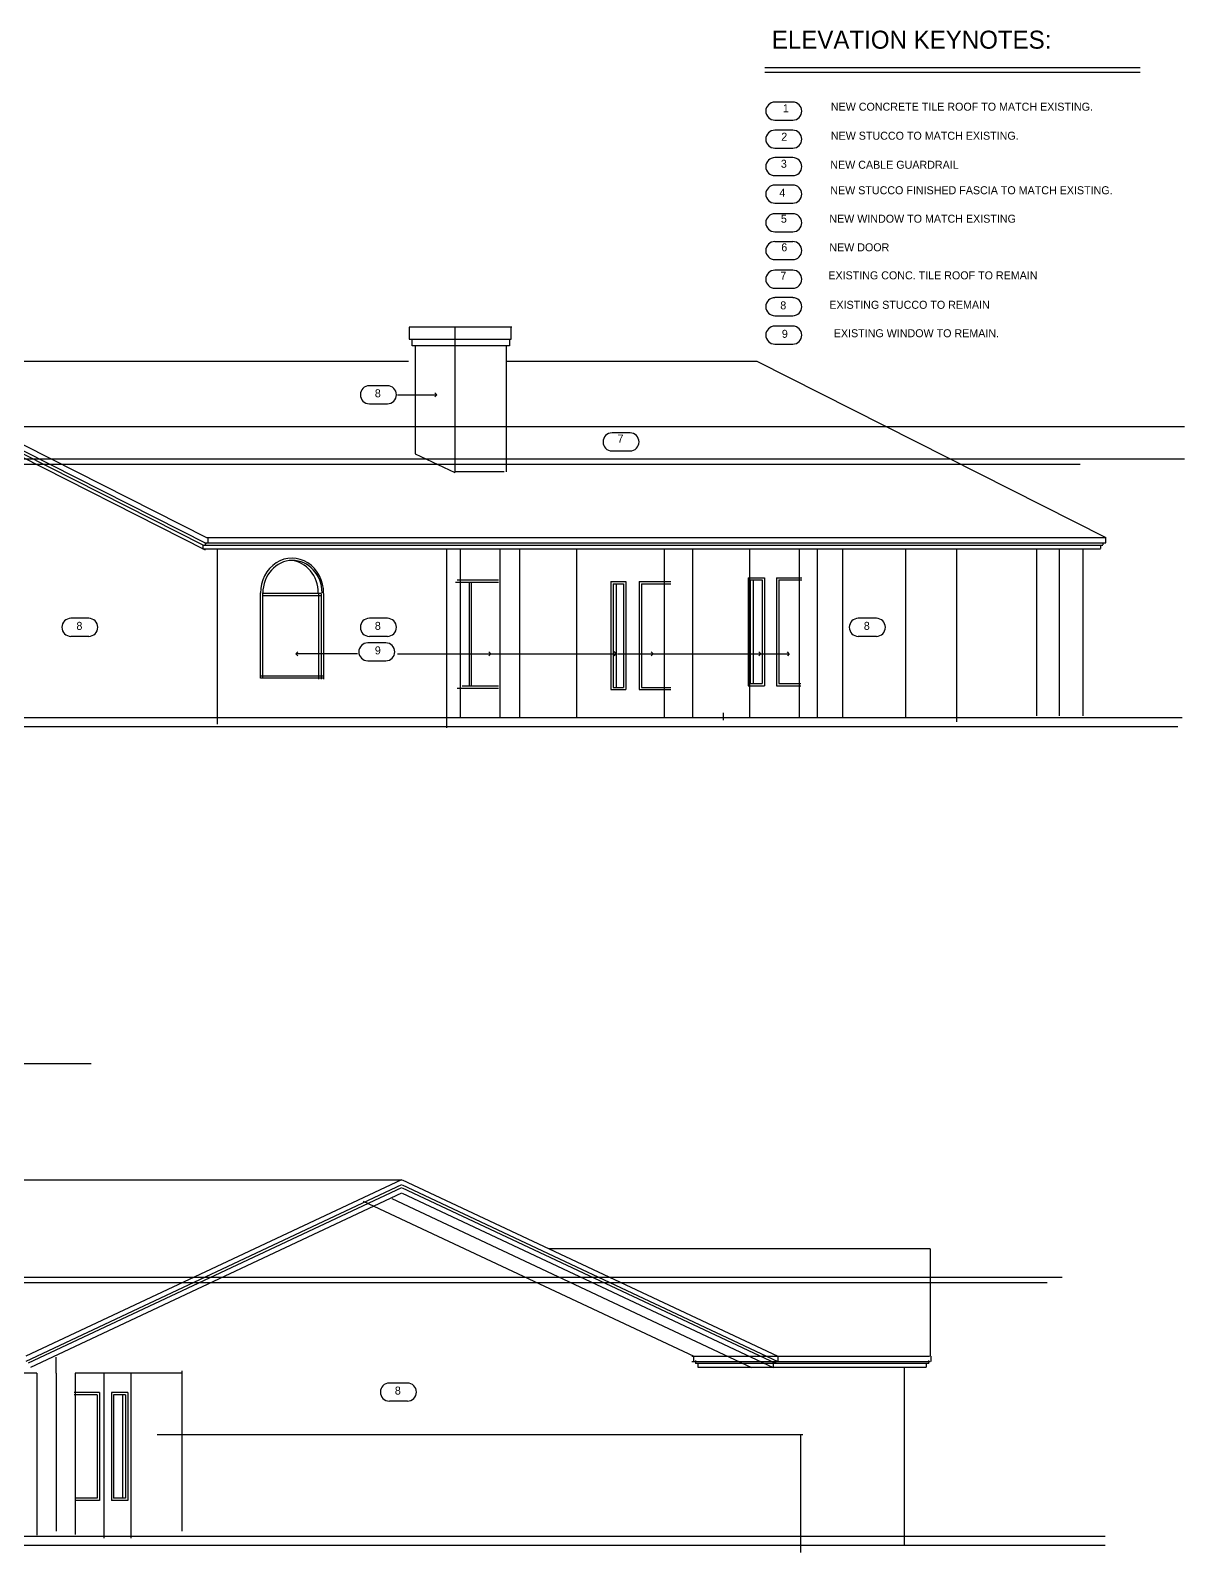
# Model space of a CAD drawing. Extents: x -92740 to -63661, y -15771 to -4391.
# Drawn here: x -83647 to -82828, y -13855 to -12774 of the extents above; entities that cross this region are included whole.
import ezdxf
from ezdxf.enums import TextEntityAlignment as Align

# ---------------------------------------------------------------- set-up
doc = ezdxf.new("R2010")
doc.units = 0
doc.header["$MEASUREMENT"] = 0
doc.layers.add('B1NOTES', color=2, linetype='Continuous')
doc.layers.add('ELEVATIONS', color=7, linetype='Continuous')
doc.styles.add('DCADTXTSTYLE1', font='AVG_TP')

msp = doc.modelspace()

# ---------------------------------------------------------------- linework, layer by layer
at = {"layer": 'B1NOTES', "color": 1, "linetype": 'Continuous', "ltscale": 8.52}
for p, q in [((-83126, -12800.5), (-82859.4, -12800.5)), ((-83126, -12803.7), (-82859.4, -12803.7))]:
    msp.add_line(p, q, dxfattribs=at)
at = {"layer": 'B1NOTES', "color": 1, "linetype": 'Continuous', "ltscale": 12.78}
for p, q in [((-83106.1, -12825), (-83118.9, -12825)), ((-83099.7, -12831.4), (-83099.7, -12831.4)), ((-83118.9, -12837.8), (-83106.1, -12837.8)), ((-83106.1, -12844.9), (-83118.9, -12844.9)), ((-83099.7, -12851.3), (-83099.7, -12851.3)), ((-83118.9, -12857.7), (-83106.1, -12857.7)), ((-83106.1, -12864.4), (-83118.9, -12864.4)), ((-83118.9, -12877.2), (-83106.1, -12877.2)), ((-83099.7, -12870.8), (-83099.7, -12870.8)), ((-83106.1, -12883.9), (-83118.9, -12883.9)), ((-83118.9, -12896.7), (-83106.1, -12896.7)), ((-83099.7, -12890.3), (-83099.7, -12890.3)), ((-83106.1, -12904.2), (-83118.9, -12904.2)), ((-83099.7, -12910.6), (-83099.7, -12910.6)), ((-83118.9, -12917), (-83106.1, -12917)), ((-83106.1, -12924.1), (-83118.9, -12924.1)), ((-83099.7, -12930.4), (-83099.7, -12930.4)), ((-83118.9, -12936.8), (-83106.1, -12936.8)), ((-83106.1, -12944.3), (-83118.9, -12944.3)), ((-83099.7, -12950.7), (-83099.7, -12950.7)), ((-83118.9, -12957.1), (-83106.1, -12957.1)), ((-83106.1, -12963.8), (-83118.9, -12963.8)), ((-83099.7, -12970.2), (-83099.7, -12970.2)), ((-83118.9, -12976.6), (-83106.1, -12976.6)), ((-83106.1, -12984), (-83118.9, -12984)), ((-83118.9, -12996.8), (-83106.1, -12996.8)), ((-83099.7, -12990.4), (-83099.7, -12990.4)), ((-83394, -13026.3), (-83406.8, -13026.3)), ((-83406.8, -13039.1), (-83394, -13039.1)), ((-83387.6, -13032.7), (-83387.6, -13032.7)), ((-83221.7, -13059.8), (-83234.5, -13059.8)), ((-83234.5, -13072.6), (-83221.7, -13072.6)), ((-83215.3, -13066.2), (-83215.3, -13066.2)), ((-83606, -13191.4), (-83618.7, -13191.4)), ((-83394, -13191.4), (-83406.8, -13191.4)), ((-83046.8, -13191.4), (-83059.6, -13191.4)), ((-83599.6, -13197.8), (-83599.6, -13197.8)), ((-83387.6, -13197.8), (-83387.6, -13197.8)), ((-83040.4, -13197.8), (-83040.4, -13197.8)), ((-83618.7, -13204.1), (-83606, -13204.1)), ((-83395.1, -13208.8), (-83407.9, -13208.8)), ((-83406.8, -13204.1), (-83394, -13204.1)), ((-83059.6, -13204.1), (-83046.8, -13204.1)), ((-83407.9, -13221.5), (-83395.1, -13221.5)), ((-83388.7, -13215.2), (-83388.7, -13215.2)), ((-83379.8, -13734.2), (-83392.6, -13734.2)), ((-83373.4, -13740.6), (-83373.4, -13740.6)), ((-83392.6, -13746.9), (-83379.8, -13746.9))]:
    msp.add_line(p, q, dxfattribs=at)
for centre, start, end in [((-83118.9, -12831.4), 90, 180), ((-83118.9, -12831.4), 180, 270), ((-83106.1, -12831.4), 0, 90), ((-83106.1, -12831.4), 270, 360), ((-83118.9, -12851.3), 90, 180), ((-83106.1, -12851.3), 0, 90), ((-83118.9, -12851.3), 180, 270), ((-83106.1, -12851.3), 270, 360), ((-83118.9, -12870.8), 90, 180), ((-83106.1, -12870.8), 0, 90), ((-83118.9, -12870.8), 180, 270), ((-83106.1, -12870.8), 270, 360), ((-83118.9, -12890.3), 90, 180), ((-83106.1, -12890.3), 0, 90), ((-83118.9, -12890.3), 180, 270), ((-83106.1, -12890.3), 270, 360), ((-83118.9, -12910.6), 90, 180), ((-83118.9, -12910.6), 180, 270), ((-83106.1, -12910.6), 0, 90), ((-83106.1, -12910.6), 270, 360), ((-83118.9, -12930.4), 90, 180), ((-83118.9, -12930.4), 180, 270), ((-83106.1, -12930.4), 0, 90), ((-83106.1, -12930.4), 270, 360), ((-83118.9, -12950.7), 90, 180), ((-83118.9, -12950.7), 180, 270), ((-83106.1, -12950.7), 0, 90), ((-83106.1, -12950.7), 270, 360), ((-83118.9, -12970.2), 90, 180), ((-83106.1, -12970.2), 0, 90), ((-83118.9, -12970.2), 180, 270), ((-83106.1, -12970.2), 270, 360), ((-83118.9, -12990.4), 90, 180), ((-83106.1, -12990.4), 0, 90), ((-83118.9, -12990.4), 180, 270), ((-83106.1, -12990.4), 270, 360), ((-83406.8, -13032.7), 90, 180), ((-83394, -13032.7), 0, 90), ((-83406.8, -13032.7), 180, 270), ((-83394, -13032.7), 270, 360), ((-83234.5, -13066.2), 90, 180), ((-83221.7, -13066.2), 0, 90), ((-83234.5, -13066.2), 180, 270), ((-83221.7, -13066.2), 270, 360), ((-83618.7, -13197.8), 90, 180), ((-83606, -13197.8), 0, 90), ((-83406.8, -13197.8), 90, 180), ((-83394, -13197.8), 0, 90), ((-83059.6, -13197.8), 90, 180), ((-83046.8, -13197.8), 0, 90), ((-83618.7, -13197.8), 180, 270), ((-83606, -13197.8), 270, 360), ((-83406.8, -13197.8), 180, 270), ((-83394, -13197.8), 270, 360), ((-83059.6, -13197.8), 180, 270), ((-83046.8, -13197.8), 270, 360), ((-83407.9, -13215.2), 90, 180), ((-83395.1, -13215.2), 0, 90), ((-83407.9, -13215.2), 180, 270), ((-83395.1, -13215.2), 270, 360), ((-83392.6, -13740.6), 90, 180), ((-83392.6, -13740.6), 180, 270), ((-83379.8, -13740.6), 0, 90), ((-83379.8, -13740.6), 270, 360)]:
    msp.add_arc(centre, 6.39, start, end, dxfattribs=at)
at = {"layer": 'ELEVATIONS', "color": 8, "linetype": 'Continuous', "ltscale": 12.78}
for p, q in [((-83305.6, -12984.8), (-83378.6, -12984.8)), ((-83378.6, -12984.8), (-83378.6, -12993.3)), ((-83346, -12984.8), (-83346, -13088)), ((-83306.2, -12993.3), (-83306.2, -12984.8)), ((-83378.6, -12993.3), (-83306.2, -12993.3)), ((-83376.5, -12998.1), (-83376.5, -12993.3)), ((-83307.2, -12993.3), (-83307.2, -12998.1)), ((-83307.2, -12998.1), (-83376.5, -12998.1)), ((-83374.3, -12998.1), (-83374.3, -13074.6)), ((-83309.6, -12998.1), (-83309.6, -13087.5)), ((-83692.5, -13008.9), (-83379.1, -13008.9)), ((-83309.9, -13008.9), (-83131.6, -13008.9)), ((-83131.6, -13008.9), (-82883.9, -13134.1)), ((-83692.5, -13048.1), (-83522.4, -13134.1)), ((-83692.5, -13052.4), (-83522.4, -13138.4)), ((-83692.5, -13057.2), (-83523.3, -13142.7)), ((-83691.4, -13055.1), (-83525, -13139.2)), ((-83374.3, -13074.6), (-83346.1, -13087.9)), ((-83311, -13087.5), (-83346.1, -13087.5)), ((-83523.4, -13137.6), (-83523.4, -13139.2)), ((-83522.4, -13134.1), (-82883.9, -13134.1)), ((-83521.6, -13134), (-83521.6, -13137.8)), ((-82886, -13137.6), (-82886, -13139.2)), ((-82884.2, -13134), (-82884.2, -13137.8)), ((-83525, -13139.2), (-83525, -13141.8)), ((-83525, -13139.4), (-82895.3, -13139.4)), ((-83525, -13142), (-82895.3, -13142)), ((-83523.4, -13137.8), (-82895.3, -13137.8)), ((-83514.9, -13142), (-83514.9, -13266.5)), ((-83352.1, -13142), (-83352.1, -13269.1)), ((-83342.4, -13142), (-83342.4, -13261.7)), ((-83314.2, -13142), (-83314.2, -13261.7)), ((-83300.3, -13142), (-83300.3, -13261.7)), ((-83259.8, -13142), (-83259.8, -13261.7)), ((-83197.5, -13142), (-83197.5, -13261.7)), ((-83177.3, -13142), (-83177.3, -13261.7)), ((-83136.8, -13142), (-83136.8, -13261.7)), ((-83101.7, -13142), (-83101.7, -13261.7)), ((-83088.9, -13142), (-83088.9, -13261.7)), ((-83070.8, -13142), (-83070.8, -13261.7)), ((-83026.1, -13142), (-83026.1, -13261.7)), ((-82989.8, -13142), (-82989.8, -13264.9)), ((-82933.1, -13142), (-82933.1, -13260.6)), ((-82917.1, -13142), (-82917.1, -13260.6)), ((-82900.1, -13142), (-82900.1, -13260.6)), ((-82895.3, -13137.8), (-82883.9, -13137.8)), ((-82895.3, -13139.4), (-82886, -13139.4)), ((-82895.3, -13142), (-82887.6, -13142)), ((-82887.6, -13139.2), (-82887.6, -13141.8)), ((-83345.6, -13165.8), (-83315.1, -13165.8)), ((-83344.5, -13164.2), (-83315.1, -13164.2)), ((-83336, -13165.8), (-83336, -13239.3)), ((-83334.4, -13165.8), (-83334.4, -13239.3)), ((-83235.3, -13165.3), (-83224.7, -13165.3)), ((-83235.3, -13165.3), (-83235.3, -13242)), ((-83233.7, -13166.9), (-83226.3, -13166.9)), ((-83233.7, -13166.9), (-83233.7, -13240.4)), ((-83231.6, -13166.9), (-83231.6, -13240.4)), ((-83226.3, -13166.9), (-83226.3, -13240.4)), ((-83224.7, -13165.3), (-83224.7, -13242)), ((-83215.1, -13165.3), (-83192.7, -13165.3)), ((-83215.1, -13165.3), (-83215.1, -13242)), ((-83213.5, -13166.9), (-83192.7, -13166.9)), ((-83213.5, -13166.9), (-83213.5, -13240.4)), ((-83177.3, -13165.3), (-83177.3, -13240.4)), ((-83137.9, -13162.6), (-83126.2, -13162.6)), ((-83137.9, -13162.6), (-83137.9, -13239.3)), ((-83136.3, -13164.2), (-83127.8, -13164.2)), ((-83136.3, -13164.2), (-83136.3, -13237.7)), ((-83134.2, -13164.2), (-83134.2, -13237.7)), ((-83127.8, -13164.2), (-83127.8, -13237.7)), ((-83126.2, -13162.6), (-83126.2, -13239.3)), ((-83117.7, -13162.6), (-83099.8, -13162.6)), ((-83117.7, -13162.6), (-83117.7, -13239.3)), ((-83116.1, -13164.2), (-83099.8, -13164.2)), ((-83116.1, -13164.2), (-83116.1, -13237.7)), ((-83484, -13234), (-83484, -13173.3)), ((-83482.4, -13234), (-83482.4, -13173.3)), ((-83440.9, -13173.8), (-83482.4, -13173.8)), ((-83440.9, -13175.4), (-83482.4, -13175.4)), ((-83443, -13173.8), (-83443, -13234.5)), ((-83440.9, -13173.8), (-83440.9, -13234.5)), ((-83439.3, -13173.8), (-83439.3, -13234.5)), ((-83439.3, -13232.4), (-83484, -13232.4)), ((-83439.3, -13234), (-83484, -13234)), ((-83344.5, -13240.9), (-83315.1, -13240.9)), ((-83340.8, -13239.3), (-83315.1, -13239.3)), ((-83235.3, -13242), (-83224.7, -13242)), ((-83233.7, -13240.4), (-83226.3, -13240.4)), ((-83215.1, -13242), (-83192.7, -13242)), ((-83213.5, -13240.4), (-83192.7, -13240.4)), ((-83137.9, -13239.3), (-83126.2, -13239.3)), ((-83136.3, -13237.7), (-83127.8, -13237.7)), ((-83117.7, -13239.3), (-83100.5, -13239.3)), ((-83116.1, -13237.7), (-83100.5, -13237.7)), ((-83155.6, -13258.5), (-83155.6, -13263.8)), ((-83816.8, -13589.9), (-83383.7, -13589.9)), ((-83383.9, -13589.9), (-83650.7, -13715.1)), ((-83383.6, -13589.9), (-83116.8, -13715.1)), ((-83383.9, -13593.6), (-83650.7, -13718.8)), ((-83383.9, -13595.7), (-83649.1, -13720.2)), ((-83383.9, -13599.5), (-83647.4, -13723.1)), ((-83383.6, -13593.6), (-83116.8, -13718.8)), ((-83383.6, -13595.7), (-83118.4, -13720.2)), ((-83383.6, -13599.5), (-83120, -13723.1)), ((-83411.1, -13605), (-83176.4, -13715.1)), ((-83390.8, -13603.3), (-83135.5, -13723.1)), ((-83008.5, -13638.9), (-83279.2, -13638.9)), ((-83008.5, -13638.9), (-83008.5, -13715.1)), ((-83629.3, -13727.1), (-83629.3, -13715.9)), ((-83177.8, -13715.1), (-83117.1, -13715.1)), ((-83177.8, -13718.8), (-83116.6, -13718.8)), ((-83176.7, -13715.1), (-83176.7, -13718.8)), ((-83175.2, -13718.2), (-83175.2, -13720.3)), ((-83175.2, -13720.2), (-83118.2, -13720.2)), ((-83173.6, -13719.8), (-83173.6, -13723)), ((-83120, -13719.8), (-83120, -13723)), ((-83118.4, -13718.2), (-83118.4, -13720.3)), ((-83118.4, -13720.2), (-83009.6, -13720.2)), ((-83116.8, -13715.1), (-83116.8, -13718.8)), ((-83116.8, -13715.1), (-83009, -13715.1)), ((-83116.8, -13718.8), (-83008.5, -13718.8)), ((-83011.4, -13719.8), (-83011.4, -13723)), ((-83009.8, -13718.2), (-83009.8, -13720.3)), ((-83008.2, -13715.1), (-83008.2, -13718.8)), ((-83642.8, -13727.1), (-83744.5, -13727.1)), ((-83642.8, -13727.1), (-83642.8, -13836.8)), ((-83629.3, -13727.1), (-83629.3, -13839.4)), ((-83539.9, -13727.1), (-83615.7, -13727.1)), ((-83615.7, -13727.1), (-83615.7, -13841.6)), ((-83595.4, -13727.1), (-83595.4, -13844.2)), ((-83576.2, -13727.1), (-83576.2, -13844.2)), ((-83539.6, -13839.4), (-83539.6, -13725.5)), ((-83121.4, -13723.1), (-83173.6, -13723.1)), ((-83120, -13723.1), (-83135.3, -13723.1)), ((-83026.6, -13723.1), (-83120.3, -13723.1)), ((-83027.1, -13723.1), (-83027.1, -13849.2)), ((-83011.4, -13723.1), (-83026.6, -13723.1)), ((-83598.5, -13740.9), (-83616.3, -13740.9)), ((-83600.1, -13742.5), (-83616.3, -13742.5)), ((-83600.1, -13742.5), (-83600.1, -13816)), ((-83598.5, -13740.9), (-83598.5, -13817.6)), ((-83578.3, -13740.9), (-83590, -13740.9)), ((-83590, -13740.9), (-83590, -13817.6)), ((-83579.9, -13742.5), (-83588.4, -13742.5)), ((-83588.4, -13742.5), (-83588.4, -13816)), ((-83582, -13742.5), (-83582, -13816)), ((-83579.9, -13742.5), (-83579.9, -13816)), ((-83578.3, -13740.9), (-83578.3, -13817.6)), ((-83099, -13770.9), (-83557.5, -13770.9)), ((-83100.6, -13770.9), (-83100.6, -13854.5)), ((-83600.1, -13816), (-83615.7, -13816)), ((-83598.5, -13817.6), (-83615.7, -13817.6)), ((-83578.3, -13817.6), (-83590, -13817.6)), ((-83579.9, -13816), (-83588.4, -13816)), ((-83642.8, -13836.8), (-83642.8, -13842.1))]:
    msp.add_line(p, q, dxfattribs=at)
at = {"layer": 'ELEVATIONS', "color": 2, "linetype": 'Continuous', "ltscale": 8.52}
for p, q in [((-83386.9, -13032.7), (-83358.9, -13032.7)), ((-83415.3, -13216.6), (-83459, -13216.6)), ((-83386.9, -13216.6), (-83320.5, -13216.6)), ((-83323.4, -13216.6), (-83231.4, -13216.6)), ((-83230.7, -13216.6), (-83205.2, -13216.6)), ((-83205.2, -13216.6), (-83128.8, -13216.6)), ((-83130.3, -13216.6), (-83108.6, -13216.6))]:
    msp.add_line(p, q, dxfattribs=at)
at = {"layer": 'ELEVATIONS', "color": 1, "linetype": 'Continuous', "ltscale": 8.52}
for p, q in [((-83358.9, -13032.7), (-83360.3, -13031.3)), ((-83358.9, -13032.7), (-83360.3, -13034.1)), ((-83459, -13216.6), (-83457.6, -13215.2)), ((-83459, -13216.6), (-83457.6, -13218)), ((-83320.5, -13216.6), (-83322, -13215.2)), ((-83320.5, -13216.6), (-83322, -13218)), ((-83231.4, -13216.6), (-83232.9, -13215.2)), ((-83231.4, -13216.6), (-83232.9, -13218)), ((-83205.2, -13216.6), (-83206.6, -13215.2)), ((-83205.2, -13216.6), (-83206.6, -13218)), ((-83128.8, -13216.6), (-83130.3, -13215.2)), ((-83128.8, -13216.6), (-83130.3, -13218)), ((-83108.6, -13216.6), (-83110, -13215.2)), ((-83108.6, -13216.6), (-83110, -13218))]:
    msp.add_line(p, q, dxfattribs=at)
at = {"layer": 'ELEVATIONS', "color": 2, "linetype": 'Continuous', "ltscale": 12.78}
for p, q in [((-84353.6, -13055.2), (-82827.9, -13055.2)), ((-84530.9, -13078.1), (-82827.9, -13078.1)), ((-84504.8, -13081.9), (-82902, -13081.9)), ((-84503.2, -13078.1), (-82900.4, -13078.1)), ((-84524, -13261.9), (-82918.5, -13261.9)), ((-84435.1, -13261.9), (-82829.6, -13261.9)), ((-83988.3, -13507.3), (-83604.4, -13507.3)), ((-84528.3, -13662.8), (-82925.4, -13662.8)), ((-84497.1, -13659.1), (-82914.8, -13659.1)), ((-84489.9, -13842.8), (-82884.4, -13842.8))]:
    msp.add_line(p, q, dxfattribs=at)
at = {"layer": 'ELEVATIONS', "color": 1, "linetype": 'Continuous', "ltscale": 12.78}
for p, q in [((-84538.9, -13268.2), (-82927.6, -13268.2)), ((-84444.1, -13268.2), (-82832.8, -13268.2)), ((-84495.8, -13849.2), (-82884.4, -13849.2))]:
    msp.add_line(p, q, dxfattribs=at)
at = {"layer": 'ELEVATIONS', "color": 8, "linetype": 'Continuous', "ltscale": 12.78}
for centre, major_axis, ratio, start_param, end_param in [((-83461.7, -13173.5), (0, -24.8), 0.903226, 1.562585, 4.718661), ((-83461.4, -13173.5), (0, -23.2), 0.908046, 1.577835, 4.718324), ((-83464.1, -13173.5), (0, -23.2), 0.908046, 1.577835, 3.053216)]:
    msp.add_ellipse(centre, major_axis=major_axis, ratio=ratio, start_param=start_param, end_param=end_param, dxfattribs=at)

# ---------------------------------------------------------------- texts
at = {"layer": 'B1NOTES', "color": 3, "linetype": 'Continuous', "ltscale": 8.52, "style": 'DCADTXTSTYLE1'}
for s, p in [('1', (-83113.2, -12833.9)), ('2', (-83114.3, -12854.1)), ('3', (-83114.6, -12873.3)), ('4', (-83115.7, -12893.9)), ('5', (-83114.6, -12912.3)), ('6', (-83114.3, -12932.6)), ('7', (-83115, -12952.8)), ('8', (-83115, -12973.8)), ('9', (-83113.9, -12994)), ('8', (-83402.9, -13036.2)), ('7', (-83230.6, -13068.4)), ('8', (-83614.8, -13201.3)), ('8', (-83402.9, -13201.3)), ('8', (-83055.7, -13201.3)), ('9', (-83402.9, -13218.7)), ('8', (-83388.7, -13744.1))]:
    msp.add_text(s, height=5.68, dxfattribs=at).set_placement(p, align=Align.BOTTOM_LEFT)
at = {"layer": 'ELEVATIONS', "color": 1, "linetype": 'Continuous', "ltscale": 8.52, "style": 'DCADTXTSTYLE1'}
msp.add_text('ELEVATION KEYNOTES:', height=12.78, dxfattribs=at).set_placement((-83121, -12790.9), align=Align.BOTTOM_LEFT)
at = {"layer": 'ELEVATIONS', "color": 3, "linetype": 'Continuous', "ltscale": 8.52, "style": 'DCADTXTSTYLE1'}
for s, p in [('NEW CONCRETE TILE ROOF TO MATCH EXISTING.', (-83079.1, -12832.8)), ('NEW STUCCO TO MATCH EXISTING.', (-83079.1, -12853.4)), ('NEW CABLE GUARDRAIL', (-83079.5, -12874)), ('NEW STUCCO FINISHED FASCIA TO MATCH EXISTING.', (-83079.5, -12892.1)), ('NEW WINDOW TO MATCH EXISTING', (-83080.2, -12912.3)), ('NEW DOOR', (-83080.2, -12932.6)), ('EXISTING CONC. TILE ROOF TO REMAIN', (-83080.9, -12952.5)), ('EXISTING STUCCO TO REMAIN', (-83080.2, -12973.4)), ('EXISTING WINDOW TO REMAIN.', (-83077, -12993.6))]:
    msp.add_text(s, height=5.68, dxfattribs=at).set_placement(p, align=Align.BOTTOM_LEFT)

doc.saveas('drawing.dxf')
